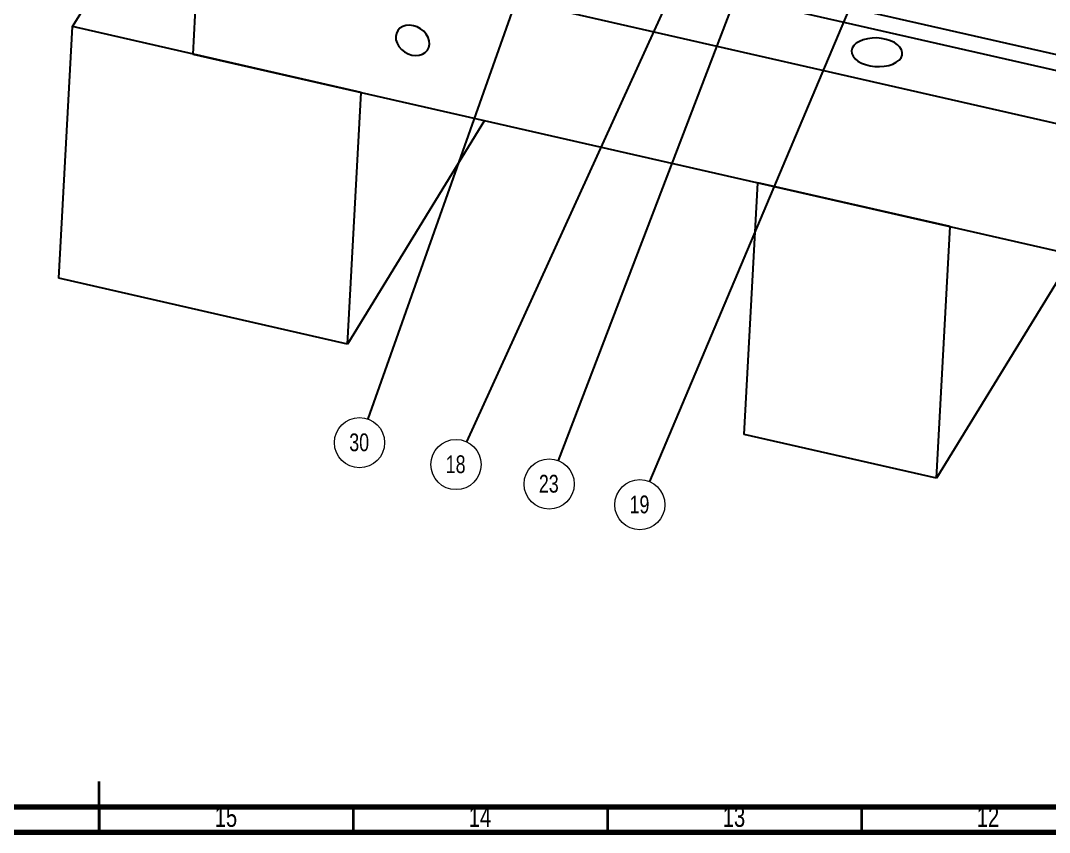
# Model space of a CAD drawing. Header units: millimetres. Extents: x 5 to 1512, y -497 to 895.
# Drawn here: x 734.5 to 937, y 5 to 164.8 of the extents above; entities that cross this region are included whole.
import ezdxf

# ---------------------------------------------------------------- set-up
doc = ezdxf.new("R2010")
doc.units = ezdxf.units.MM
doc.styles.add('SLDTEXTSTYLE13', font='TXT', dxfattribs={"width": 0.75})
doc.dimstyles.new('SLDDIMSTYLE1', dxfattribs={"dimtxt": 0.18, "dimasz": 3.302, "dimexe": 0, "dimexo": 0.0625, "dimgap": 0, "dimtad": 0, "dimtih": 1, "dimtoh": 1, "dimdec": 0, "dimrnd": 1e-09, "dimzin": 0, "dimdsep": 46, "dimtxsty": 'Standard', "dimsah": 1, "dimcen": 0.09, "dimadec": 0, "dimazin": 0, "dimtfac": 3.302, "dimtdec": 0, "dimtofl": 0, "dimtmove": 0, "dimatfit": 3, "dimfxl": 1, "dimfrac": 2, "dimtolj": 1, "dimtzin": 0, "dimarcsym": 0})
doc.dimstyles.new('SLDDIMSTYLE2', dxfattribs={"dimtxt": 0.18, "dimasz": 1.016, "dimexe": 0, "dimexo": 0.0625, "dimgap": 0, "dimtad": 0, "dimtih": 1, "dimtoh": 1, "dimdec": 0, "dimrnd": 1e-09, "dimzin": 0, "dimdsep": 46, "dimtxsty": 'Standard', "dimblk1": 'DOT', "dimblk2": 'DOT', "dimsah": 1, "dimcen": 0.09, "dimadec": 0, "dimazin": 0, "dimtfac": 1.016, "dimtdec": 0, "dimtofl": 0, "dimtmove": 0, "dimatfit": 3, "dimldrblk": 'DOT', "dimfxl": 1, "dimfrac": 2, "dimtolj": 1, "dimtzin": 0, "dimarcsym": 0})

# ---------------------------------------------------------------- blocks, each defined once
blk = doc.blocks.new('SW_NOTE_38')
at = {"color": 0, "linetype": 'Continuous', "lineweight": 0}
blk.add_circle((-2.05, -4.49), 4.94, dxfattribs=at)
at = {"color": 0, "linetype": 'Continuous', "lineweight": 0, "insert": (-2.12, -2.68), "char_height": 3.5, "attachment_point": 2, "style": 'SLDTEXTSTYLE13'}
blk.add_mtext('18', dxfattribs=at)
blk = doc.blocks.new('SW_NOTE_39')
at = {"color": 0, "linetype": 'Continuous', "lineweight": 0}
blk.add_circle((-1.92, -4.55), 4.94, dxfattribs=at)
at = {"color": 0, "linetype": 'Continuous', "lineweight": 0, "insert": (-1.99, -2.74), "char_height": 3.5, "attachment_point": 2, "style": 'SLDTEXTSTYLE13'}
blk.add_mtext('19', dxfattribs=at)
blk = doc.blocks.new('_Dot')
at = {"color": 0, "linetype": 'ByBlock', "lineweight": -2}
blk.add_line((-0.5, 0), (-1, 0), dxfattribs=at)
at = {"color": 0, "linetype": 'ByBlock', "const_width": 0.5}
blk.add_lwpolyline([(-0.25, 0, 1), (0.25, 0, 1)], format="xyb", close=True, dxfattribs=at)
blk = doc.blocks.new('SW_NOTE_42')
at = {"color": 0, "linetype": 'Continuous', "lineweight": 0}
blk.add_circle((-1.77, -4.61), 4.94, dxfattribs=at)
at = {"color": 0, "linetype": 'Continuous', "lineweight": 0, "insert": (-1.84, -2.8), "char_height": 3.5, "attachment_point": 2, "style": 'SLDTEXTSTYLE13'}
blk.add_mtext('23', dxfattribs=at)
blk = doc.blocks.new('SW_NOTE_47')
at = {"color": 0, "linetype": 'Continuous', "lineweight": 0}
blk.add_circle((-1.65, -4.66), 4.94, dxfattribs=at)
at = {"color": 0, "linetype": 'Continuous', "lineweight": 0, "insert": (-1.72, -2.85), "char_height": 3.5, "attachment_point": 2, "style": 'SLDTEXTSTYLE13'}
blk.add_mtext('30', dxfattribs=at)

msp = doc.modelspace()

# ---------------------------------------------------------------- linework, layer by layer
at = {"color": 7, "linetype": 'Continuous', "lineweight": 25}
for p, q in [((744.743, 163.582), (805.547, 262.706)), ((815.738, 186.017), (995.543, 145.053)), ((769.749, 182.955), (768.402, 158.192)), ((769.749, 182.955), (1029.994, 123.664)), ((815.569, 182.922), (995.375, 141.957)), ((742.048, 114.056), (744.743, 163.582)), ((801.524, 150.646), (744.743, 163.582)), ((768.402, 158.192), (1028.646, 98.901)), ((798.828, 101.12), (801.524, 150.646)), ((825.814, 145.112), (798.828, 101.12)), ((876.902, 83.333), (879.597, 132.859)), ((917.451, 124.235), (879.597, 132.859)), ((914.756, 74.709), (917.451, 124.235)), ((941.741, 118.701), (914.756, 74.709)), ((798.828, 101.12), (742.048, 114.056)), ((914.756, 74.709), (876.902, 83.333))]:
    msp.add_line(p, q, dxfattribs=at)
at = {"color": 7, "linetype": 'Continuous', "lineweight": 35}
for p, q in [((750, 4.999), (750, 15.001)), ((750, 10), (750, 5)), ((800, 10), (800, 5)), ((850, 10), (850, 5)), ((900, 10), (900, 5))]:
    msp.add_line(p, q, dxfattribs=at)
at = {"color": 7, "linetype": 'Continuous', "lineweight": 70}
for p, q in [((1490, 10), (10, 10)), ((1495, 5), (5, 5))]:
    msp.add_line(p, q, dxfattribs=at)
at = {"color": 7, "linetype": 'Continuous', "lineweight": 25, "flags": 128}
for points in [[(811.504, 157.983), (812.245, 157.887), (812.956, 157.941), (813.603, 158.142), (814.152, 158.48), (814.577, 158.938), (814.855, 159.493), (814.973, 160.117), (814.925, 160.779), (814.713, 161.445), (814.348, 162.083), (813.849, 162.66), (813.24, 163.147), (812.551, 163.52), (811.818, 163.761), (811.077, 163.856), (810.365, 163.802), (809.719, 163.601), (809.169, 163.263), (808.745, 162.805), (808.467, 162.25), (808.349, 161.626), (808.397, 160.964), (808.608, 160.298), (808.973, 159.66), (809.473, 159.083), (810.082, 158.596), (810.771, 158.223), (811.504, 157.983)], [(907.803, 157.449), (908.021, 157.962), (908.059, 158.496), (907.917, 159.03), (907.6, 159.547), (907.12, 160.026), (906.493, 160.452), (905.742, 160.808), (904.895, 161.081), (903.982, 161.262), (903.036, 161.344), (902.092, 161.325), (901.182, 161.204), (900.341, 160.987), (899.599, 160.68), (898.982, 160.296), (898.514, 159.848), (898.209, 159.352), (898.081, 158.826), (898.133, 158.29), (898.363, 157.762), (898.764, 157.261), (899.32, 156.807), (900.012, 156.414), (900.815, 156.098), (901.699, 155.87), (902.632, 155.738), (903.582, 155.706), (904.513, 155.777), (905.392, 155.947), (906.187, 156.21), (906.87, 156.557), (907.415, 156.975), (907.803, 157.449)]]:
    msp.add_lwpolyline(points, dxfattribs=at)

# ---------------------------------------------------------------- block references
at = {"color": 7, "linetype": 'Continuous', "lineweight": 0}
for name, p in [('SW_NOTE_47', (802.871, 86.369)), ('SW_NOTE_38', (822.263, 81.887)), ('SW_NOTE_42', (840.315, 78.176)), ('SW_NOTE_39', (858.317, 74.039))]:
    msp.add_blockref(name, p, dxfattribs=at)

# ---------------------------------------------------------------- texts
at = {"color": 7, "linetype": 'Continuous', "lineweight": 0, "char_height": 3.9688, "attachment_point": 2, "style": 'SLDTEXTSTYLE13'}
for s, insert in [('15', (774.92, 10.06)), ('14', (824.92, 10.06)), ('13', (874.92, 10.06)), ('12', (924.92, 10.06))]:
    msp.add_mtext(s, dxfattribs=dict(at, insert=insert))

# ---------------------------------------------------------------- leaders
at = {"color": 7, "linetype": 'Continuous', "lineweight": 0}
for points, dimstyle in [([(850.158, 219.922), (802.871, 86.369)], 'SLDDIMSTYLE2'), ([(880.005, 208.399), (822.263, 81.887)], 'SLDDIMSTYLE1'), ([(912.65, 202.837), (858.317, 74.039)], 'SLDDIMSTYLE2'), ([(887.274, 200.863), (840.315, 78.176)], 'SLDDIMSTYLE2')]:
    msp.add_leader(points, dimstyle=dimstyle, dxfattribs=at)

doc.saveas('drawing.dxf')
